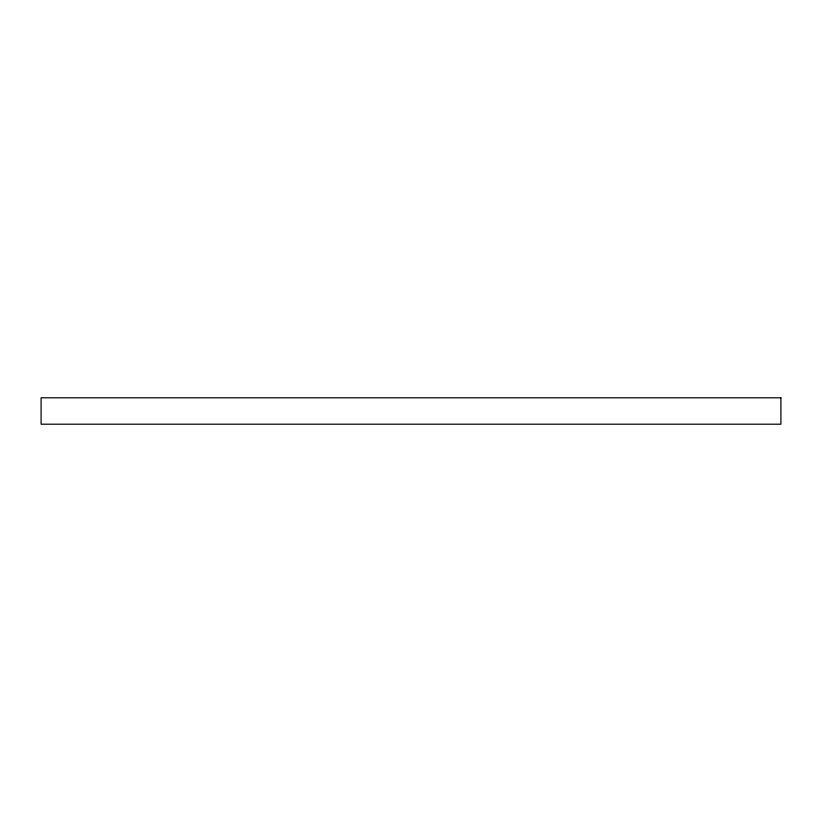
<?xml version="1.0" encoding="UTF-8"?>
<svg xmlns="http://www.w3.org/2000/svg" width="822" height="822" viewBox="0 0 822 822"><rect width="100%" height="100%" fill="white"/><g stroke="black" fill="none" stroke-linecap="round" stroke-linejoin="round"><path stroke-width="1.23" d="M780.9 397.797L41.1 397.797L41.1 424.203L780.9 424.203L780.9 397.797"/></g></svg>
